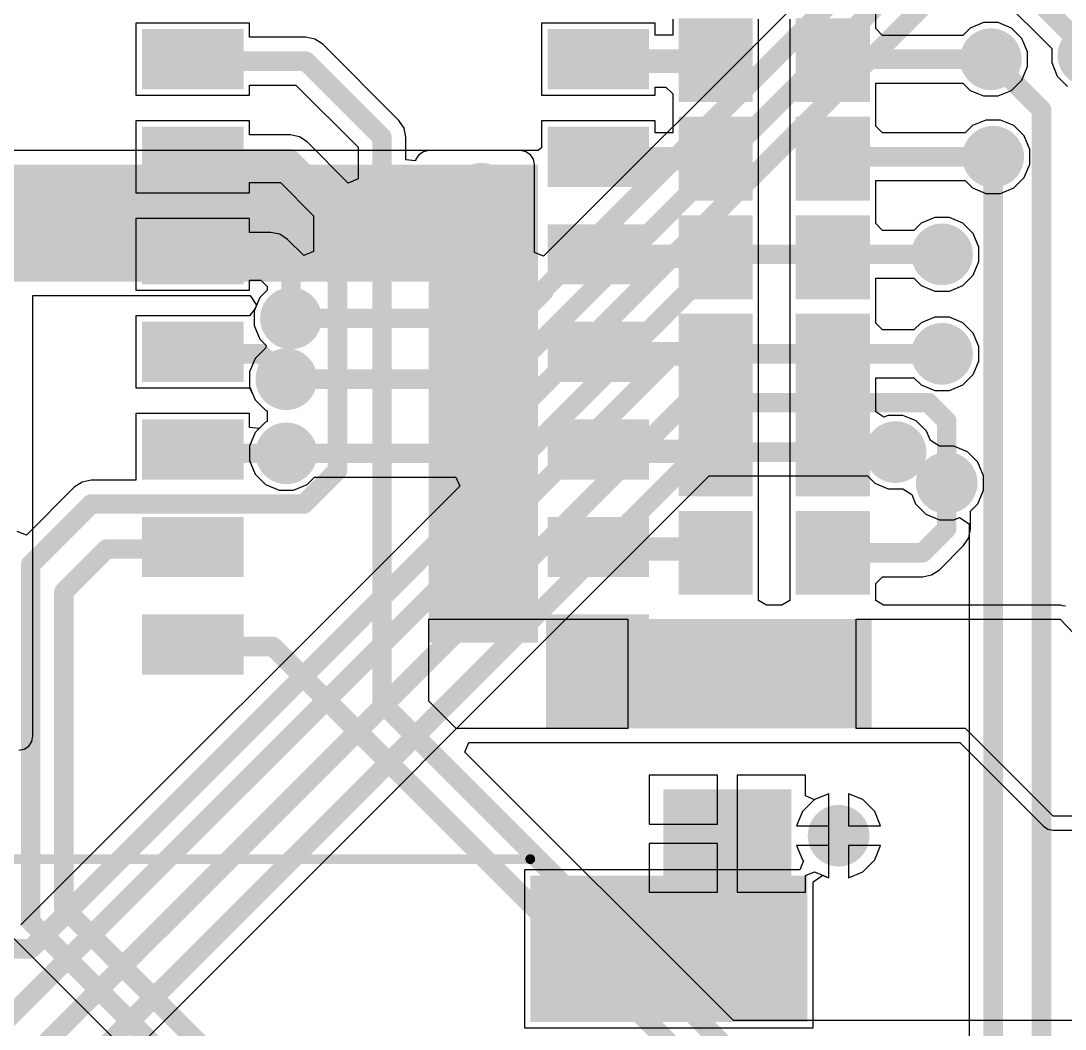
# Model space of a CAD drawing. Header units: millimetres. Extents: x -48 to 200, y -49 to 27.
# Drawn here: x 0.451 to 0.986, y 1.341 to 1.858 of the extents above; entities that cross this region are included whole.
import ezdxf

# ---------------------------------------------------------------- set-up
doc = ezdxf.new("R2010")
doc.units = ezdxf.units.MM
doc.header["$MEASUREMENT"] = 0
for name, color, linetype in [('BottomLayer', 5, 'Continuous'), ('BottomPaste', 16, 'Continuous'), ('BottomSolder', 6, 'Continuous'), ('TopLayer', 1, 'Continuous'), ('TopOverlay', 2, 'Continuous'), ('TopPaste', 8, 'Continuous'), ('TopSolder', 216, 'Continuous'), ('ViaHoleLayer', 16, 'Continuous')]:
    doc.layers.add(name, color=color, linetype=linetype)

# ---------------------------------------------------------------- blocks, each defined once
blk = doc.blocks.new('R___0603_B_8')
at = {"layer": 'BottomLayer'}
for points in [[(-0.045, -0.0175), (-0.045, 0.0175), (-0.015, 0.0175), (-0.015, -0.0175)], [(0.015, -0.0175), (0.015, 0.0175), (0.045, 0.0175), (0.045, -0.0175)]]:
    blk.add_hatch(color=5, dxfattribs=at).paths.add_polyline_path(points)
at = {"layer": 'BottomPaste'}
for points in [[(-0.045, -0.0175), (-0.045, 0.0175), (-0.015, 0.0175), (-0.015, -0.0175)], [(0.015, -0.0175), (0.015, 0.0175), (0.045, 0.0175), (0.045, -0.0175)]]:
    blk.add_hatch(color=16, dxfattribs=at).paths.add_polyline_path(points)
at = {"layer": 'BottomSolder'}
for points in [[(-0.049, -0.0215), (-0.049, 0.0215), (-0.011, 0.0215), (-0.011, -0.0215)], [(0.011, -0.0215), (0.011, 0.0215), (0.049, 0.0215), (0.049, -0.0215)]]:
    blk.add_hatch(color=6, dxfattribs=at).paths.add_polyline_path(points)
blk = doc.blocks.new('R___0603_B_9')
at = {"layer": 'BottomLayer'}
for points in [[(-0.045, -0.0175), (-0.045, 0.0175), (-0.015, 0.0175), (-0.015, -0.0175)], [(0.015, -0.0175), (0.015, 0.0175), (0.045, 0.0175), (0.045, -0.0175)]]:
    blk.add_hatch(color=5, dxfattribs=at).paths.add_polyline_path(points)
at = {"layer": 'BottomPaste'}
for points in [[(-0.045, -0.0175), (-0.045, 0.0175), (-0.015, 0.0175), (-0.015, -0.0175)], [(0.015, -0.0175), (0.015, 0.0175), (0.045, 0.0175), (0.045, -0.0175)]]:
    blk.add_hatch(color=16, dxfattribs=at).paths.add_polyline_path(points)
at = {"layer": 'BottomSolder'}
for points in [[(-0.049, -0.0215), (-0.049, 0.0215), (-0.011, 0.0215), (-0.011, -0.0215)], [(0.011, -0.0215), (0.011, 0.0215), (0.049, 0.0215), (0.049, -0.0215)]]:
    blk.add_hatch(color=6, dxfattribs=at).paths.add_polyline_path(points)
blk = doc.blocks.new('R___0603_B_11')
at = {"layer": 'BottomLayer'}
for points in [[(-0.045, -0.0175), (-0.045, 0.0175), (-0.015, 0.0175), (-0.015, -0.0175)], [(0.015, -0.0175), (0.015, 0.0175), (0.045, 0.0175), (0.045, -0.0175)]]:
    blk.add_hatch(color=5, dxfattribs=at).paths.add_polyline_path(points)
at = {"layer": 'BottomPaste'}
for points in [[(-0.045, -0.0175), (-0.045, 0.0175), (-0.015, 0.0175), (-0.015, -0.0175)], [(0.015, -0.0175), (0.015, 0.0175), (0.045, 0.0175), (0.045, -0.0175)]]:
    blk.add_hatch(color=16, dxfattribs=at).paths.add_polyline_path(points)
at = {"layer": 'BottomSolder'}
for points in [[(-0.049, -0.0215), (-0.049, 0.0215), (-0.011, 0.0215), (-0.011, -0.0215)], [(0.011, -0.0215), (0.011, 0.0215), (0.049, 0.0215), (0.049, -0.0215)]]:
    blk.add_hatch(color=6, dxfattribs=at).paths.add_polyline_path(points)
blk = doc.blocks.new('R___0603_B_12')
at = {"layer": 'BottomLayer'}
for points in [[(-0.045, -0.0175), (-0.045, 0.0175), (-0.015, 0.0175), (-0.015, -0.0175)], [(0.015, -0.0175), (0.015, 0.0175), (0.045, 0.0175), (0.045, -0.0175)]]:
    blk.add_hatch(color=5, dxfattribs=at).paths.add_polyline_path(points)
at = {"layer": 'BottomPaste'}
for points in [[(-0.045, -0.0175), (-0.045, 0.0175), (-0.015, 0.0175), (-0.015, -0.0175)], [(0.015, -0.0175), (0.015, 0.0175), (0.045, 0.0175), (0.045, -0.0175)]]:
    blk.add_hatch(color=16, dxfattribs=at).paths.add_polyline_path(points)
at = {"layer": 'BottomSolder'}
for points in [[(-0.049, -0.0215), (-0.049, 0.0215), (-0.011, 0.0215), (-0.011, -0.0215)], [(0.011, -0.0215), (0.011, 0.0215), (0.049, 0.0215), (0.049, -0.0215)]]:
    blk.add_hatch(color=6, dxfattribs=at).paths.add_polyline_path(points)
blk = doc.blocks.new('R___0603_B_13')
at = {"layer": 'BottomLayer'}
for points in [[(-0.045, -0.0175), (-0.045, 0.0175), (-0.015, 0.0175), (-0.015, -0.0175)], [(0.015, -0.0175), (0.015, 0.0175), (0.045, 0.0175), (0.045, -0.0175)]]:
    blk.add_hatch(color=5, dxfattribs=at).paths.add_polyline_path(points)
at = {"layer": 'BottomPaste'}
for points in [[(-0.045, -0.0175), (-0.045, 0.0175), (-0.015, 0.0175), (-0.015, -0.0175)], [(0.015, -0.0175), (0.015, 0.0175), (0.045, 0.0175), (0.045, -0.0175)]]:
    blk.add_hatch(color=16, dxfattribs=at).paths.add_polyline_path(points)
at = {"layer": 'BottomSolder'}
for points in [[(-0.049, -0.0215), (-0.049, 0.0215), (-0.011, 0.0215), (-0.011, -0.0215)], [(0.011, -0.0215), (0.011, 0.0215), (0.049, 0.0215), (0.049, -0.0215)]]:
    blk.add_hatch(color=6, dxfattribs=at).paths.add_polyline_path(points)
blk = doc.blocks.new('R___0603_B_14')
at = {"layer": 'BottomLayer'}
for points in [[(-0.045, -0.0175), (-0.045, 0.0175), (-0.015, 0.0175), (-0.015, -0.0175)], [(0.015, -0.0175), (0.015, 0.0175), (0.045, 0.0175), (0.045, -0.0175)]]:
    blk.add_hatch(color=5, dxfattribs=at).paths.add_polyline_path(points)
at = {"layer": 'BottomPaste'}
for points in [[(-0.045, -0.0175), (-0.045, 0.0175), (-0.015, 0.0175), (-0.015, -0.0175)], [(0.015, -0.0175), (0.015, 0.0175), (0.045, 0.0175), (0.045, -0.0175)]]:
    blk.add_hatch(color=16, dxfattribs=at).paths.add_polyline_path(points)
at = {"layer": 'BottomSolder'}
for points in [[(-0.049, -0.0215), (-0.049, 0.0215), (-0.011, 0.0215), (-0.011, -0.0215)], [(0.011, -0.0215), (0.011, 0.0215), (0.049, 0.0215), (0.049, -0.0215)]]:
    blk.add_hatch(color=6, dxfattribs=at).paths.add_polyline_path(points)
blk = doc.blocks.new('ACDC56_41SURKWA_F01_20')
at = {"layer": 'TopLayer'}
blk.add_hatch(color=1, dxfattribs=at).paths.add_polyline_path([(-0.30709, -0.48346), (-0.44094, -0.48346), (-0.44094, -0.41654), (-0.30709, -0.41654)])
at = {"layer": 'TopPaste'}
blk.add_hatch(color=8, dxfattribs=at).paths.add_polyline_path([(-0.30709, -0.48346), (-0.44094, -0.48346), (-0.44094, -0.41654), (-0.30709, -0.41654)])
at = {"layer": 'TopSolder'}
blk.add_hatch(color=216, dxfattribs=at).paths.add_polyline_path([(-0.30309, -0.48746), (-0.44494, -0.48746), (-0.44494, -0.41254), (-0.30309, -0.41254)])
at = {"layer": 'TopOverlay', "const_width": 0.005}
blk.add_lwpolyline([(0.301, -0.496), (-0.303, -0.496)], dxfattribs=at)
at = {"layer": 'TopOverlay', "const_width": 0.0025}
blk.add_lwpolyline([(-0.30425, -0.496, 1), (-0.30175, -0.496, 1)], format="xyb", close=True, dxfattribs=at)
blk = doc.blocks.new('16_SOIC__0_154___3_90___W______B_27')
at = {"layer": 'BottomLayer'}
for points in [[(-0.12598, 0.18642), (-0.08189, 0.18642), (-0.08189, 0.16358), (-0.12598, 0.16358)], [(0.08189, 0.18642), (0.12598, 0.18642), (0.12598, 0.16358), (0.08189, 0.16358)], [(0.08189, 0.18642), (0.12598, 0.18642), (0.12598, 0.16358), (0.08189, 0.16358)], [(-0.12598, 0.13642), (-0.08189, 0.13642), (-0.08189, 0.11358), (-0.12598, 0.11358)], [(0.08189, 0.13642), (0.12598, 0.13642), (0.12598, 0.11358), (0.08189, 0.11358)], [(-0.12598, 0.08642), (-0.08189, 0.08642), (-0.08189, 0.06358), (-0.12598, 0.06358)], [(0.08189, 0.08642), (0.12598, 0.08642), (0.12598, 0.06358), (0.08189, 0.06358)], [(-0.12598, 0.03642), (-0.08189, 0.03642), (-0.08189, 0.01358), (-0.12598, 0.01358)], [(0.08189, 0.03642), (0.12598, 0.03642), (0.12598, 0.01358), (0.08189, 0.01358)], [(-0.12598, -0.01358), (-0.08189, -0.01358), (-0.08189, -0.03642), (-0.12598, -0.03642)], [(0.08189, -0.01358), (0.12598, -0.01358), (0.12598, -0.03642), (0.08189, -0.03642)], [(-0.12598, -0.06358), (-0.08189, -0.06358), (-0.08189, -0.08642), (-0.12598, -0.08642)], [(0.08189, -0.06358), (0.12598, -0.06358), (0.12598, -0.08642), (0.08189, -0.08642)], [(-0.12598, -0.11358), (-0.08189, -0.11358), (-0.08189, -0.13642), (-0.12598, -0.13642)], [(0.08189, -0.11358), (0.12598, -0.11358), (0.12598, -0.13642), (0.08189, -0.13642)], [(-0.12598, -0.16358), (-0.08189, -0.16358), (-0.08189, -0.18642), (-0.12598, -0.18642)], [(0.08189, -0.16358), (0.12598, -0.16358), (0.12598, -0.18642), (0.08189, -0.18642)]]:
    blk.add_hatch(color=5, dxfattribs=at).paths.add_polyline_path(points)
at = {"layer": 'BottomPaste'}
for points in [[(-0.12598, 0.18642), (-0.08189, 0.18642), (-0.08189, 0.16358), (-0.12598, 0.16358)], [(0.08189, 0.18642), (0.12598, 0.18642), (0.12598, 0.16358), (0.08189, 0.16358)], [(0.08189, 0.18642), (0.12598, 0.18642), (0.12598, 0.16358), (0.08189, 0.16358)], [(-0.12598, 0.13642), (-0.08189, 0.13642), (-0.08189, 0.11358), (-0.12598, 0.11358)], [(0.08189, 0.13642), (0.12598, 0.13642), (0.12598, 0.11358), (0.08189, 0.11358)], [(-0.12598, 0.08642), (-0.08189, 0.08642), (-0.08189, 0.06358), (-0.12598, 0.06358)], [(0.08189, 0.08642), (0.12598, 0.08642), (0.12598, 0.06358), (0.08189, 0.06358)], [(-0.12598, 0.03642), (-0.08189, 0.03642), (-0.08189, 0.01358), (-0.12598, 0.01358)], [(0.08189, 0.03642), (0.12598, 0.03642), (0.12598, 0.01358), (0.08189, 0.01358)], [(-0.12598, -0.01358), (-0.08189, -0.01358), (-0.08189, -0.03642), (-0.12598, -0.03642)], [(0.08189, -0.01358), (0.12598, -0.01358), (0.12598, -0.03642), (0.08189, -0.03642)], [(-0.12598, -0.06358), (-0.08189, -0.06358), (-0.08189, -0.08642), (-0.12598, -0.08642)], [(0.08189, -0.06358), (0.12598, -0.06358), (0.12598, -0.08642), (0.08189, -0.08642)], [(-0.12598, -0.11358), (-0.08189, -0.11358), (-0.08189, -0.13642), (-0.12598, -0.13642)], [(0.08189, -0.11358), (0.12598, -0.11358), (0.12598, -0.13642), (0.08189, -0.13642)], [(-0.12598, -0.16358), (-0.08189, -0.16358), (-0.08189, -0.18642), (-0.12598, -0.18642)], [(0.08189, -0.16358), (0.12598, -0.16358), (0.12598, -0.18642), (0.08189, -0.18642)]]:
    blk.add_hatch(color=16, dxfattribs=at).paths.add_polyline_path(points)
at = {"layer": 'BottomSolder'}
for points in [[(-0.12998, 0.19042), (-0.07789, 0.19042), (-0.07789, 0.15958), (-0.12998, 0.15958)], [(0.07789, 0.19042), (0.12998, 0.19042), (0.12998, 0.15958), (0.07789, 0.15958)], [(0.07789, 0.19042), (0.12998, 0.19042), (0.12998, 0.15958), (0.07789, 0.15958)], [(-0.12998, 0.14042), (-0.07789, 0.14042), (-0.07789, 0.10958), (-0.12998, 0.10958)], [(0.07789, 0.14042), (0.12998, 0.14042), (0.12998, 0.10958), (0.07789, 0.10958)], [(-0.12998, 0.09042), (-0.07789, 0.09042), (-0.07789, 0.05958), (-0.12998, 0.05958)], [(0.07789, 0.09042), (0.12998, 0.09042), (0.12998, 0.05958), (0.07789, 0.05958)], [(-0.12998, 0.04042), (-0.07789, 0.04042), (-0.07789, 0.00958), (-0.12998, 0.00958)], [(0.07789, 0.04042), (0.12998, 0.04042), (0.12998, 0.00958), (0.07789, 0.00958)], [(-0.12998, -0.00958), (-0.07789, -0.00958), (-0.07789, -0.04042), (-0.12998, -0.04042)], [(0.07789, -0.00958), (0.12998, -0.00958), (0.12998, -0.04042), (0.07789, -0.04042)], [(-0.12998, -0.05958), (-0.07789, -0.05958), (-0.07789, -0.09042), (-0.12998, -0.09042)], [(0.07789, -0.05958), (0.12998, -0.05958), (0.12998, -0.09042), (0.07789, -0.09042)], [(-0.12998, -0.10958), (-0.07789, -0.10958), (-0.07789, -0.14042), (-0.12998, -0.14042)], [(0.07789, -0.10958), (0.12998, -0.10958), (0.12998, -0.14042), (0.07789, -0.14042)], [(-0.12998, -0.15958), (-0.07789, -0.15958), (-0.07789, -0.19042), (-0.12998, -0.19042)], [(0.07789, -0.15958), (0.12998, -0.15958), (0.12998, -0.19042), (0.07789, -0.19042)]]:
    blk.add_hatch(color=6, dxfattribs=at).paths.add_polyline_path(points)
blk = doc.blocks.new('CAP_0805_B_34')
at = {"layer": 'BottomLayer'}
for points in [[(-0.06, 0.03), (-0.02, 0.03), (-0.02, -0.03), (-0.06, -0.03)], [(0.02, 0.03), (0.06, 0.03), (0.06, -0.03), (0.02, -0.03)]]:
    blk.add_hatch(color=5, dxfattribs=at).paths.add_polyline_path(points)
at = {"layer": 'BottomPaste'}
for points in [[(-0.06, 0.03), (-0.02, 0.03), (-0.02, -0.03), (-0.06, -0.03)], [(0.02, 0.03), (0.06, 0.03), (0.06, -0.03), (0.02, -0.03)]]:
    blk.add_hatch(color=16, dxfattribs=at).paths.add_polyline_path(points)
at = {"layer": 'BottomSolder'}
for points in [[(-0.06276, 0.03276), (-0.01724, 0.03276), (-0.01724, -0.03276), (-0.06276, -0.03276)], [(0.01724, 0.03276), (0.06276, 0.03276), (0.06276, -0.03276), (0.01724, -0.03276)]]:
    blk.add_hatch(color=6, dxfattribs=at).paths.add_polyline_path(points)

msp = doc.modelspace()

# ---------------------------------------------------------------- hatches: boundary and pattern name
at = {"layer": 'BottomLayer'}
h = msp.add_hatch(color=5, dxfattribs=at)
edge = h.paths.add_edge_path()
edge.add_arc((0.948, 1.838), 0.01181, 0, 360)
h = msp.add_hatch(color=5, dxfattribs=at)
edge = h.paths.add_edge_path()
edge.add_arc((0.94919, 1.788), 0.01181, 0, 360)
for points in [[(0.66, 1.539), (0.716, 1.539), (0.716, 1.784), (0.66, 1.784)], [(0.72, 1.495), (0.887, 1.495), (0.887, 1.551), (0.72, 1.551)]]:
    msp.add_hatch(color=5, dxfattribs=at).paths.add_polyline_path(points)
h = msp.add_hatch(color=5, dxfattribs=at)
edge = h.paths.add_edge_path()
edge.add_arc((0.687, 1.769), 0.01181, 0, 360)
h = msp.add_hatch(color=5, dxfattribs=at)
edge = h.paths.add_edge_path()
edge.add_arc((0.687, 1.738), 0.01181, 0, 360)
h = msp.add_hatch(color=5, dxfattribs=at)
edge = h.paths.add_edge_path()
edge.add_arc((0.923, 1.738), 0.01181, 0, 360)
h = msp.add_hatch(color=5, dxfattribs=at)
edge = h.paths.add_edge_path()
edge.add_arc((0.58937, 1.70519), 0.01181, 0, 360)
h = msp.add_hatch(color=5, dxfattribs=at)
edge = h.paths.add_edge_path()
edge.add_arc((0.923, 1.687), 0.01181, 0, 360)
h = msp.add_hatch(color=5, dxfattribs=at)
edge = h.paths.add_edge_path()
edge.add_arc((0.587, 1.674), 0.01181, 0, 360)
h = msp.add_hatch(color=5, dxfattribs=at)
edge = h.paths.add_edge_path()
edge.add_arc((0.89916, 1.63662), 0.01181, 0, 360)
h = msp.add_hatch(color=5, dxfattribs=at)
edge = h.paths.add_edge_path()
edge.add_arc((0.587, 1.636), 0.01181, 0, 360)
h = msp.add_hatch(color=5, dxfattribs=at)
edge = h.paths.add_edge_path()
edge.add_arc((0.92538, 1.6208), 0.01181, 0, 360)
h = msp.add_hatch(color=5, dxfattribs=at)
edge = h.paths.add_edge_path()
edge.add_arc((0.87, 1.44), 0.01181, 0, 360)
at = {"layer": 'BottomSolder'}
h = msp.add_hatch(color=6, dxfattribs=at)
edge = h.paths.add_edge_path()
edge.add_arc((0.948, 1.838), 0.01581, 0, 360)
h = msp.add_hatch(color=6, dxfattribs=at)
edge = h.paths.add_edge_path()
edge.add_arc((0.998, 1.84), 0.01581, 0, 360)
h = msp.add_hatch(color=6, dxfattribs=at)
edge = h.paths.add_edge_path()
edge.add_arc((0.94919, 1.788), 0.01581, 0, 360)
h = msp.add_hatch(color=6, dxfattribs=at)
edge = h.paths.add_edge_path()
edge.add_arc((0.687, 1.769), 0.01581, 0, 360)
h = msp.add_hatch(color=6, dxfattribs=at)
edge = h.paths.add_edge_path()
edge.add_arc((0.687, 1.738), 0.01581, 0, 360)
h = msp.add_hatch(color=6, dxfattribs=at)
edge = h.paths.add_edge_path()
edge.add_arc((0.923, 1.738), 0.01581, 0, 360)
h = msp.add_hatch(color=6, dxfattribs=at)
edge = h.paths.add_edge_path()
edge.add_arc((0.58937, 1.70519), 0.01581, 0, 360)
h = msp.add_hatch(color=6, dxfattribs=at)
edge = h.paths.add_edge_path()
edge.add_arc((0.923, 1.687), 0.01581, 0, 360)
h = msp.add_hatch(color=6, dxfattribs=at)
edge = h.paths.add_edge_path()
edge.add_arc((0.587, 1.674), 0.01581, 0, 360)
h = msp.add_hatch(color=6, dxfattribs=at)
edge = h.paths.add_edge_path()
edge.add_arc((0.587, 1.636), 0.01581, 0, 360)
h = msp.add_hatch(color=6, dxfattribs=at)
edge = h.paths.add_edge_path()
edge.add_arc((0.89916, 1.63662), 0.01581, 0, 360)
h = msp.add_hatch(color=6, dxfattribs=at)
edge = h.paths.add_edge_path()
edge.add_arc((0.92538, 1.6208), 0.01581, 0, 360)
h = msp.add_hatch(color=6, dxfattribs=at)
edge = h.paths.add_edge_path()
edge.add_arc((0.87, 1.44), 0.01581, 0, 360)
at = {"layer": 'TopLayer'}
h = msp.add_hatch(color=1, dxfattribs=at)
edge = h.paths.add_edge_path()
edge.add_arc((0.948, 1.838), 0.01181, 0, 360)
h = msp.add_hatch(color=1, dxfattribs=at)
edge = h.paths.add_edge_path()
edge.add_arc((0.94919, 1.788), 0.01181, 0, 360)
msp.add_hatch(color=1, dxfattribs=at).paths.add_polyline_path([(0.339, 1.724), (0.707, 1.724), (0.707, 1.784), (0.339, 1.784)])
h = msp.add_hatch(color=1, dxfattribs=at)
edge = h.paths.add_edge_path()
edge.add_arc((0.687, 1.769), 0.01181, 0, 360)
h = msp.add_hatch(color=1, dxfattribs=at)
edge = h.paths.add_edge_path()
edge.add_arc((0.687, 1.738), 0.01181, 0, 360)
h = msp.add_hatch(color=1, dxfattribs=at)
edge = h.paths.add_edge_path()
edge.add_arc((0.923, 1.738), 0.01181, 0, 360)
h = msp.add_hatch(color=1, dxfattribs=at)
edge = h.paths.add_edge_path()
edge.add_arc((0.58937, 1.70519), 0.01181, 0, 360)
h = msp.add_hatch(color=1, dxfattribs=at)
edge = h.paths.add_edge_path()
edge.add_arc((0.923, 1.687), 0.01181, 0, 360)
h = msp.add_hatch(color=1, dxfattribs=at)
edge = h.paths.add_edge_path()
edge.add_arc((0.587, 1.674), 0.01181, 0, 360)
h = msp.add_hatch(color=1, dxfattribs=at)
edge = h.paths.add_edge_path()
edge.add_arc((0.89916, 1.63662), 0.01181, 0, 360)
h = msp.add_hatch(color=1, dxfattribs=at)
edge = h.paths.add_edge_path()
edge.add_arc((0.587, 1.636), 0.01181, 0, 360)
h = msp.add_hatch(color=1, dxfattribs=at)
edge = h.paths.add_edge_path()
edge.add_arc((0.92538, 1.6208), 0.01181, 0, 360)
h = msp.add_hatch(color=1, dxfattribs=at)
edge = h.paths.add_edge_path()
edge.add_arc((0.87, 1.44), 0.01181, 0, 360)
at = {"layer": 'TopSolder'}
h = msp.add_hatch(color=216, dxfattribs=at)
edge = h.paths.add_edge_path()
edge.add_arc((0.948, 1.838), 0.01581, 0, 360)
h = msp.add_hatch(color=216, dxfattribs=at)
edge = h.paths.add_edge_path()
edge.add_arc((0.998, 1.84), 0.01581, 0, 360)
h = msp.add_hatch(color=216, dxfattribs=at)
edge = h.paths.add_edge_path()
edge.add_arc((0.94919, 1.788), 0.01581, 0, 360)
h = msp.add_hatch(color=216, dxfattribs=at)
edge = h.paths.add_edge_path()
edge.add_arc((0.687, 1.769), 0.01581, 0, 360)
h = msp.add_hatch(color=216, dxfattribs=at)
edge = h.paths.add_edge_path()
edge.add_arc((0.687, 1.738), 0.01581, 0, 360)
h = msp.add_hatch(color=216, dxfattribs=at)
edge = h.paths.add_edge_path()
edge.add_arc((0.923, 1.738), 0.01581, 0, 360)
h = msp.add_hatch(color=216, dxfattribs=at)
edge = h.paths.add_edge_path()
edge.add_arc((0.58937, 1.70519), 0.01581, 0, 360)
h = msp.add_hatch(color=216, dxfattribs=at)
edge = h.paths.add_edge_path()
edge.add_arc((0.923, 1.687), 0.01581, 0, 360)
h = msp.add_hatch(color=216, dxfattribs=at)
edge = h.paths.add_edge_path()
edge.add_arc((0.587, 1.674), 0.01581, 0, 360)
h = msp.add_hatch(color=216, dxfattribs=at)
edge = h.paths.add_edge_path()
edge.add_arc((0.587, 1.636), 0.01581, 0, 360)
h = msp.add_hatch(color=216, dxfattribs=at)
edge = h.paths.add_edge_path()
edge.add_arc((0.89916, 1.63662), 0.01581, 0, 360)
h = msp.add_hatch(color=216, dxfattribs=at)
edge = h.paths.add_edge_path()
edge.add_arc((0.92538, 1.6208), 0.01581, 0, 360)
h = msp.add_hatch(color=216, dxfattribs=at)
edge = h.paths.add_edge_path()
edge.add_arc((0.87, 1.44), 0.01581, 0, 360)
at = {"layer": 'ViaHoleLayer'}
h = msp.add_hatch(color=16, dxfattribs=at)
edge = h.paths.add_edge_path()
edge.add_arc((0.948, 1.838), 0.00591, 0, 360)
h = msp.add_hatch(color=16, dxfattribs=at)
edge = h.paths.add_edge_path()
edge.add_arc((0.94919, 1.788), 0.00591, 0, 360)
h = msp.add_hatch(color=16, dxfattribs=at)
edge = h.paths.add_edge_path()
edge.add_arc((0.687, 1.769), 0.00591, 0, 360)
h = msp.add_hatch(color=16, dxfattribs=at)
edge = h.paths.add_edge_path()
edge.add_arc((0.687, 1.738), 0.00591, 0, 360)
h = msp.add_hatch(color=16, dxfattribs=at)
edge = h.paths.add_edge_path()
edge.add_arc((0.923, 1.738), 0.00591, 0, 360)
h = msp.add_hatch(color=16, dxfattribs=at)
edge = h.paths.add_edge_path()
edge.add_arc((0.58937, 1.70519), 0.00591, 0, 360)
h = msp.add_hatch(color=16, dxfattribs=at)
edge = h.paths.add_edge_path()
edge.add_arc((0.923, 1.687), 0.00591, 0, 360)
h = msp.add_hatch(color=16, dxfattribs=at)
edge = h.paths.add_edge_path()
edge.add_arc((0.587, 1.674), 0.00591, 0, 360)
h = msp.add_hatch(color=16, dxfattribs=at)
edge = h.paths.add_edge_path()
edge.add_arc((0.587, 1.636), 0.00591, 0, 360)
h = msp.add_hatch(color=16, dxfattribs=at)
edge = h.paths.add_edge_path()
edge.add_arc((0.89916, 1.63662), 0.00591, 0, 360)
h = msp.add_hatch(color=16, dxfattribs=at)
edge = h.paths.add_edge_path()
edge.add_arc((0.92538, 1.6208), 0.00591, 0, 360)
h = msp.add_hatch(color=16, dxfattribs=at)
edge = h.paths.add_edge_path()
edge.add_arc((0.87, 1.44), 0.00591, 0, 360)

# ---------------------------------------------------------------- linework, layer by layer
at = {"layer": 'BottomLayer'}
for p, q in [((0.94693, 1.87576), (0.97919, 1.84351)), ((0.785, 1.8585), (0.785, 1.85025)), ((0.829, 1.8165), (0.829, 1.8585)), ((0.845, 1.8585), (0.845, 1.8165)), ((0.889, 1.85377), (0.889, 1.862)), ((0.94426, 1.85681), (0.93734, 1.85395)), ((0.95174, 1.85681), (0.94426, 1.85681)), ((0.95866, 1.85395), (0.95174, 1.85681)), ((0.56805, 1.85642), (0.50995, 1.85642)), ((0.50995, 1.85642), (0.50995, 1.81958)), ((0.56805, 1.84924), (0.56805, 1.85642)), ((0.77592, 1.85642), (0.71783, 1.85642)), ((0.71783, 1.85642), (0.71783, 1.81958)), ((0.77592, 1.85025), (0.77592, 1.85642)), ((0.89254, 1.85024), (0.889, 1.85377)), ((0.93734, 1.85395), (0.93363, 1.85024)), ((0.96395, 1.84866), (0.95866, 1.85395)), ((0.597, 1.84924), (0.56805, 1.84924)), ((0.60168, 1.8483), (0.597, 1.84924)), ((0.60565, 1.84565), (0.60168, 1.8483)), ((0.785, 1.85025), (0.77592, 1.85025)), ((0.93363, 1.85024), (0.89254, 1.85024)), ((0.96681, 1.84174), (0.96395, 1.84866)), ((0.64465, 1.80665), (0.60565, 1.84565)), ((0.96681, 1.83426), (0.96681, 1.84174)), ((0.97919, 1.84351), (0.97919, 1.83626)), ((0.97919, 1.83626), (0.98205, 1.82934)), ((0.96395, 1.82734), (0.96681, 1.83426)), ((0.56805, 1.81958), (0.56805, 1.82476)), ((0.56805, 1.82476), (0.59193, 1.82476)), ((0.59193, 1.82476), (0.62376, 1.79293)), ((0.889, 1.8165), (0.889, 1.82576)), ((0.889, 1.82576), (0.93363, 1.82576)), ((0.93363, 1.82576), (0.93734, 1.82205)), ((0.95866, 1.82205), (0.96395, 1.82734)), ((0.98205, 1.82934), (0.98734, 1.82405)), ((0.50995, 1.81958), (0.56805, 1.81958)), ((0.71783, 1.81958), (0.77592, 1.81958)), ((0.77592, 1.81958), (0.77592, 1.82375)), ((0.77592, 1.82375), (0.78146, 1.82375)), ((0.78146, 1.82375), (0.785, 1.82021)), ((0.785, 1.82021), (0.785, 1.813)), ((0.93734, 1.82205), (0.94426, 1.81919)), ((0.95174, 1.81919), (0.95866, 1.82205)), ((0.829, 1.8115), (0.829, 1.8165)), ((0.845, 1.8165), (0.845, 1.813)), ((0.889, 1.8115), (0.889, 1.8165)), ((0.94426, 1.81919), (0.95174, 1.81919)), ((0.785, 1.813), (0.785, 1.808)), ((0.829, 1.808), (0.829, 1.8115)), ((0.845, 1.813), (0.845, 1.808)), ((0.889, 1.80377), (0.889, 1.8115)), ((0.56805, 1.80642), (0.50995, 1.80642)), ((0.50995, 1.80642), (0.50995, 1.76958)), ((0.56805, 1.79924), (0.56805, 1.80642)), ((0.6473, 1.80268), (0.64465, 1.80665)), ((0.77592, 1.80642), (0.71783, 1.80642)), ((0.71783, 1.80642), (0.71783, 1.79264)), ((0.77592, 1.80025), (0.77592, 1.80642)), ((0.785, 1.808), (0.785, 1.80025)), ((0.829, 1.7625), (0.829, 1.808)), ((0.845, 1.808), (0.845, 1.766)), ((0.89254, 1.80024), (0.889, 1.80377)), ((0.93853, 1.80395), (0.93482, 1.80024)), ((0.94545, 1.80681), (0.93853, 1.80395)), ((0.95293, 1.80681), (0.94545, 1.80681)), ((0.95984, 1.80395), (0.95293, 1.80681)), ((0.96514, 1.79866), (0.95984, 1.80395)), ((0.589, 1.79924), (0.56805, 1.79924)), ((0.59368, 1.7983), (0.589, 1.79924)), ((0.59765, 1.79565), (0.59368, 1.7983)), ((0.64824, 1.798), (0.6473, 1.80268)), ((0.64824, 1.78636), (0.64824, 1.798)), ((0.785, 1.80025), (0.77592, 1.80025)), ((0.93482, 1.80024), (0.89254, 1.80024)), ((0.968, 1.79174), (0.96514, 1.79866)), ((0.61876, 1.77454), (0.59765, 1.79565)), ((0.62376, 1.79293), (0.62376, 1.77661)), ((0.71783, 1.79264), (0.716, 1.79114)), ((0.65495, 1.78905), (0.65341, 1.78673)), ((0.65727, 1.79059), (0.65495, 1.78905)), ((0.66, 1.79114), (0.65727, 1.79059)), ((0.716, 1.79114), (0.66, 1.79114)), ((0.968, 1.78426), (0.968, 1.79174)), ((0.65324, 1.78587), (0.64824, 1.78636)), ((0.65341, 1.78673), (0.65324, 1.78587)), ((0.96514, 1.77734), (0.968, 1.78426)), ((0.62376, 1.77661), (0.61876, 1.77454)), ((0.95984, 1.77205), (0.96514, 1.77734)), ((0.56805, 1.76958), (0.56805, 1.77476)), ((0.56805, 1.77476), (0.58393, 1.77476)), ((0.58393, 1.77476), (0.60094, 1.75775)), ((0.889, 1.766), (0.889, 1.77576)), ((0.889, 1.77576), (0.93482, 1.77576)), ((0.93482, 1.77576), (0.93853, 1.77205)), ((0.93853, 1.77205), (0.94545, 1.76919)), ((0.95293, 1.76919), (0.95984, 1.77205)), ((0.50995, 1.76958), (0.56805, 1.76958)), ((0.845, 1.766), (0.845, 1.7625)), ((0.889, 1.761), (0.889, 1.766)), ((0.94545, 1.76919), (0.95293, 1.76919)), ((0.829, 1.761), (0.829, 1.7625)), ((0.829, 1.7625), (0.829, 1.7625)), ((0.829, 1.712), (0.829, 1.761)), ((0.829, 1.761), (0.829, 1.761)), ((0.845, 1.7625), (0.845, 1.7575)), ((0.889, 1.75377), (0.889, 1.761)), ((0.56805, 1.75642), (0.50995, 1.75642)), ((0.50995, 1.75642), (0.50995, 1.71958)), ((0.56805, 1.74924), (0.56805, 1.75642)), ((0.60094, 1.75775), (0.60094, 1.73943)), ((0.845, 1.7575), (0.845, 1.7155)), ((0.91926, 1.75681), (0.91234, 1.75395)), ((0.92674, 1.75681), (0.91926, 1.75681)), ((0.93366, 1.75395), (0.92674, 1.75681)), ((0.89254, 1.75024), (0.889, 1.75377)), ((0.90863, 1.75024), (0.89254, 1.75024)), ((0.91234, 1.75395), (0.90863, 1.75024)), ((0.93895, 1.74866), (0.93366, 1.75395)), ((0.579, 1.74924), (0.56805, 1.74924)), ((0.58368, 1.7483), (0.579, 1.74924)), ((0.58765, 1.74565), (0.58368, 1.7483)), ((0.59594, 1.73736), (0.58765, 1.74565)), ((0.94181, 1.74174), (0.93895, 1.74866)), ((0.60094, 1.73943), (0.59594, 1.73736)), ((0.94181, 1.73426), (0.94181, 1.74174)), ((0.93895, 1.72734), (0.94181, 1.73426)), ((0.56805, 1.71958), (0.56805, 1.72476)), ((0.56805, 1.72476), (0.57393, 1.72476)), ((0.57393, 1.72476), (0.57713, 1.72157)), ((0.889, 1.7155), (0.889, 1.72576)), ((0.889, 1.72576), (0.90863, 1.72576)), ((0.90863, 1.72576), (0.91234, 1.72205)), ((0.93366, 1.72205), (0.93895, 1.72734)), ((0.50995, 1.71958), (0.56805, 1.71958)), ((0.57713, 1.71956), (0.57342, 1.71584)), ((0.57713, 1.72157), (0.57713, 1.71956)), ((0.91234, 1.72205), (0.91926, 1.71919)), ((0.91926, 1.71919), (0.92674, 1.71919)), ((0.92674, 1.71919), (0.93366, 1.72205)), ((0.57342, 1.71584), (0.57107, 1.71017)), ((0.845, 1.7155), (0.845, 1.712)), ((0.889, 1.7105), (0.889, 1.7155)), ((0.57107, 1.71017), (0.56805, 1.70642)), ((0.829, 1.7105), (0.829, 1.712)), ((0.829, 1.712), (0.829, 1.712)), ((0.829, 1.6615), (0.829, 1.7105)), ((0.829, 1.7105), (0.829, 1.7105)), ((0.845, 1.712), (0.845, 1.707)), ((0.845, 1.707), (0.845, 1.665)), ((0.889, 1.70277), (0.889, 1.7105)), ((0.56805, 1.70642), (0.50995, 1.70642)), ((0.50995, 1.70642), (0.50995, 1.66958)), ((0.89254, 1.69924), (0.889, 1.70277)), ((0.91234, 1.70295), (0.90863, 1.69924)), ((0.91926, 1.70581), (0.91234, 1.70295)), ((0.92674, 1.70581), (0.91926, 1.70581)), ((0.93366, 1.70295), (0.92674, 1.70581)), ((0.93895, 1.69766), (0.93366, 1.70295)), ((0.90863, 1.69924), (0.89254, 1.69924)), ((0.94181, 1.69074), (0.93895, 1.69766)), ((0.94181, 1.68326), (0.94181, 1.69074)), ((0.93895, 1.67634), (0.94181, 1.68326)), ((0.93366, 1.67105), (0.93895, 1.67634)), ((0.50995, 1.66958), (0.56805, 1.66958)), ((0.56805, 1.66958), (0.57017, 1.66546)), ((0.889, 1.665), (0.889, 1.67476)), ((0.889, 1.67476), (0.90863, 1.67476)), ((0.90863, 1.67476), (0.91234, 1.67105)), ((0.91234, 1.67105), (0.91926, 1.66819)), ((0.92674, 1.66819), (0.93366, 1.67105)), ((0.57017, 1.66546), (0.57105, 1.66334)), ((0.845, 1.665), (0.845, 1.6615)), ((0.889, 1.66), (0.889, 1.665)), ((0.91926, 1.66819), (0.92674, 1.66819)), ((0.57105, 1.66334), (0.57634, 1.65805)), ((0.829, 1.66), (0.829, 1.6615)), ((0.829, 1.6615), (0.829, 1.6615)), ((0.829, 1.611), (0.829, 1.66)), ((0.829, 1.66), (0.829, 1.66)), ((0.845, 1.6615), (0.845, 1.6565)), ((0.889, 1.65727), (0.889, 1.66)), ((0.56805, 1.65642), (0.50995, 1.65642)), ((0.50995, 1.65642), (0.50995, 1.62224)), ((0.56805, 1.64924), (0.56805, 1.65642)), ((0.57634, 1.65805), (0.57718, 1.65771)), ((0.57718, 1.65771), (0.57718, 1.65229)), ((0.845, 1.6565), (0.845, 1.611)), ((0.89316, 1.6545), (0.889, 1.65727)), ((0.89542, 1.65543), (0.89316, 1.6545)), ((0.9029, 1.65543), (0.89542, 1.65543)), ((0.90982, 1.65257), (0.9029, 1.65543)), ((0.57305, 1.64865), (0.56805, 1.64924)), ((0.57634, 1.65195), (0.57305, 1.64865)), ((0.57718, 1.65229), (0.57634, 1.65195)), ((0.91511, 1.64728), (0.90982, 1.65257)), ((0.91708, 1.64251), (0.91511, 1.64728)), ((0.92164, 1.63961), (0.91708, 1.64251)), ((0.92912, 1.63961), (0.92164, 1.63961)), ((0.93603, 1.63675), (0.92912, 1.63961)), ((0.94133, 1.63145), (0.93603, 1.63675)), ((0.94419, 1.62454), (0.94133, 1.63145)), ((0.487, 1.62224), (0.48232, 1.6213)), ((0.50995, 1.62224), (0.487, 1.62224)), ((0.94419, 1.61706), (0.94419, 1.62454)), ((0.47835, 1.61865), (0.45376, 1.59406)), ((0.48232, 1.6213), (0.47835, 1.61865)), ((0.94133, 1.61014), (0.94419, 1.61706)), ((0.829, 1.6095), (0.829, 1.611)), ((0.829, 1.611), (0.829, 1.611)), ((0.845, 1.611), (0.845, 1.611)), ((0.845, 1.611), (0.845, 1.6095)), ((0.829, 1.5605), (0.829, 1.6095)), ((0.829, 1.6095), (0.829, 1.6095)), ((0.845, 1.6095), (0.845, 1.6095)), ((0.845, 1.6095), (0.845, 1.56314)), ((0.93761, 1.60643), (0.94133, 1.61014)), ((0.93761, 1.59738), (0.93761, 1.60643)), ((0.45376, 1.59406), (0.44914, 1.59597)), ((0.93668, 1.5927), (0.93761, 1.59738)), ((0.93403, 1.58873), (0.93668, 1.5927)), ((0.92165, 1.57635), (0.93403, 1.58873)), ((0.913, 1.57276), (0.91768, 1.5737)), ((0.91768, 1.5737), (0.92165, 1.57635)), ((0.889, 1.56923), (0.89254, 1.57276)), ((0.889, 1.5605), (0.889, 1.56923)), ((0.89254, 1.57276), (0.913, 1.57276)), ((0.845, 1.56314), (0.845, 1.5605)), ((0.83302, 1.55814), (0.829, 1.5605)), ((0.84098, 1.55814), (0.83302, 1.55814)), ((0.845, 1.5605), (0.84098, 1.55814)), ((0.89302, 1.55814), (0.889, 1.5605)), ((0.98349, 1.55814), (0.89302, 1.55814)), ((0.98358, 1.55812), (0.98349, 1.55814)), ((0.98367, 1.55813), (0.98358, 1.55812)), ((0.98494, 1.55785), (0.98367, 1.55813)), ((0.98622, 1.55759), (0.98494, 1.55785)), ((0.66, 1.509), (0.66, 1.551)), ((0.66, 1.551), (0.762, 1.551)), ((0.762, 1.551), (0.762, 1.495)), ((0.879, 1.551), (0.98349, 1.551)), ((0.879, 1.495), (0.879, 1.551)), ((0.98349, 1.551), (1.04531, 1.486)), ((0.674, 1.495), (0.66, 1.509)), ((0.762, 1.495), (0.674, 1.495)), ((0.935, 1.495), (0.879, 1.495)), ((0.98, 1.45), (0.935, 1.495)), ((0.67844, 1.48286), (0.68051, 1.48786)), ((0.68051, 1.48786), (0.879, 1.48786)), ((0.879, 1.48786), (0.93204, 1.48786)), ((0.93204, 1.48786), (0.97495, 1.44495)), ((0.81607, 1.34524), (0.67844, 1.48286)), ((0.808, 1.471), (0.773, 1.471)), ((0.773, 1.471), (0.773, 1.446)), ((0.808, 1.446), (0.808, 1.471)), ((0.853, 1.471), (0.818, 1.471)), ((0.818, 1.471), (0.818, 1.441)), ((0.853, 1.46038), (0.853, 1.471)), ((0.865, 1.46154), (0.85765, 1.45849)), ((0.865, 1.44), (0.865, 1.46154)), ((0.88235, 1.45849), (0.875, 1.46154)), ((0.875, 1.46154), (0.875, 1.445)), ((0.85762, 1.45846), (0.853, 1.46038)), ((0.85765, 1.45849), (0.85762, 1.45846)), ((0.88849, 1.45235), (0.88235, 1.45849)), ((0.89154, 1.445), (0.88849, 1.45235)), ((0.773, 1.446), (0.808, 1.446)), ((0.875, 1.445), (0.89154, 1.445)), ((0.97495, 1.44495), (0.97727, 1.44341)), ((1.04531, 1.45), (0.98, 1.45)), ((0.818, 1.441), (0.818, 1.411)), ((0.865, 1.41846), (0.865, 1.44)), ((0.97727, 1.44341), (0.98, 1.44286)), ((0.98, 1.44286), (1.04531, 1.44286)), ((0.808, 1.436), (0.773, 1.436)), ((0.773, 1.436), (0.773, 1.411)), ((0.808, 1.411), (0.808, 1.436)), ((0.89154, 1.435), (0.875, 1.435)), ((0.875, 1.435), (0.875, 1.41846)), ((0.88849, 1.42765), (0.89154, 1.435)), ((0.88235, 1.42151), (0.88849, 1.42765)), ((0.853, 1.41962), (0.85762, 1.42154)), ((0.853, 1.411), (0.853, 1.41962)), ((0.85762, 1.42154), (0.85765, 1.42151)), ((0.85765, 1.42151), (0.865, 1.41846)), ((0.875, 1.41846), (0.88235, 1.42151)), ((0.773, 1.411), (0.808, 1.411)), ((0.818, 1.411), (0.853, 1.411)), ((0.44735, 1.38731), (0.56331, 1.27135)), ((1.18993, 1.34524), (0.81607, 1.34524))]:
    msp.add_line(p, q, dxfattribs=at)
for points, const_width in [([(0.952, 1.888), (1, 1.84)], 0.01), ([(0.52635, 1.837), (0.597, 1.837)], 0.01), ([(0.597, 1.837), (0.636, 1.798)], 0.01), ([(0.74565, 1.837), (0.80568, 1.837)], 0.012), ([(0.8675, 1.838), (0.948, 1.838)], 0.01), ([(0.636, 1.508), (0.636, 1.798)], 0.01), ([(0.74565, 1.787), (0.80568, 1.787)], 0.012), ([(0.867, 1.787), (0.868, 1.788)], 0.01), ([(0.868, 1.788), (0.94919, 1.788)], 0.01), ([(0.52635, 1.787), (0.589, 1.787)], 0.01), ([(0.589, 1.787), (0.61318, 1.76282)], 0.01), ([(0.61318, 1.62718), (0.61318, 1.76282)], 0.01), ([(0.52635, 1.737), (0.579, 1.737)], 0.01), ([(0.579, 1.737), (0.58937, 1.72663)], 0.01), ([(0.74565, 1.737), (0.80568, 1.737)], 0.012), ([(0.867, 1.7365), (0.8685, 1.738)], 0.01), ([(0.8685, 1.738), (0.923, 1.738)], 0.01), ([(0.58937, 1.70519), (0.58937, 1.72663)], 0.01), ([(0.52635, 1.687), (0.574, 1.687)], 0.01), ([(0.574, 1.687), (0.587, 1.674)], 0.01), ([(0.74565, 1.687), (0.80568, 1.687)], 0.012), ([(0.867, 1.686), (0.868, 1.687)], 0.01), ([(0.868, 1.687), (0.923, 1.687)], 0.01), ([(0.74565, 1.637), (0.80568, 1.637)], 0.012), ([(0.52635, 1.637), (0.52735, 1.636)], 0.01), ([(0.52735, 1.636), (0.587, 1.636)], 0.01), ([(0.867, 1.6355), (0.86812, 1.63662)], 0.01), ([(0.86812, 1.63662), (0.89916, 1.63662)], 0.01), ([(0.596, 1.61), (0.61318, 1.62718)], 0.01), ([(0.92538, 1.59738), (0.92538, 1.6208)], 0.01), ([(0.456, 1.579), (0.487, 1.61)], 0.01), ([(0.487, 1.61), (0.596, 1.61)], 0.01), ([(0.913, 1.585), (0.92538, 1.59738)], 0.01), ([(0.473, 1.565), (0.495, 1.587)], 0.01), ([(0.495, 1.587), (0.52635, 1.587)], 0.01), ([(0.74565, 1.587), (0.80568, 1.587)], 0.012), ([(0.867, 1.585), (0.913, 1.585)], 0.01), ([(0.456, 1.39596), (0.456, 1.579)], 0.01), ([(0.473, 1.403), (0.473, 1.565)], 0.01), ([(0.52635, 1.537), (0.58, 1.537)], 0.01), ([(0.58, 1.537), (0.801, 1.316)], 0.01), ([(0.636, 1.508), (0.811, 1.333)], 0.01), ([(0.473, 1.403), (0.577, 1.299)], 0.01), ([(0.456, 1.39596), (0.57196, 1.28)], 0.01)]:
    msp.add_lwpolyline(points, dxfattribs=dict(at, const_width=const_width))
for points, const_width in [([(0.52385, 1.837, 1), (0.52885, 1.837, 1)], 0.005), ([(0.5945, 1.837, 1), (0.5995, 1.837, 1)], 0.005), ([(0.5945, 1.837, 1), (0.5995, 1.837, 1)], 0.005), ([(0.74265, 1.837, 1), (0.74865, 1.837, 1)], 0.006), ([(0.80268, 1.837, 1), (0.80868, 1.837, 1)], 0.006), ([(0.865, 1.838, 1), (0.87, 1.838, 1)], 0.005), ([(0.9455, 1.838, 1), (0.9505, 1.838, 1)], 0.005), ([(0.6335, 1.798, 1), (0.6385, 1.798, 1)], 0.005), ([(0.6335, 1.798, 1), (0.6385, 1.798, 1)], 0.005), ([(0.74265, 1.787, 1), (0.74865, 1.787, 1)], 0.006), ([(0.80268, 1.787, 1), (0.80868, 1.787, 1)], 0.006), ([(0.8655, 1.788, 1), (0.8705, 1.788, 1)], 0.005), ([(0.8655, 1.788, 1), (0.8705, 1.788, 1)], 0.005), ([(0.94669, 1.788, 1), (0.95169, 1.788, 1)], 0.005), ([(0.52385, 1.787, 1), (0.52885, 1.787, 1)], 0.005), ([(0.5865, 1.787, 1), (0.5915, 1.787, 1)], 0.005), ([(0.5865, 1.787, 1), (0.5915, 1.787, 1)], 0.005), ([(0.8645, 1.787, 1), (0.8695, 1.787, 1)], 0.005), ([(0.61068, 1.76282, 1), (0.61568, 1.76282, 1)], 0.005), ([(0.61068, 1.76282, 1), (0.61568, 1.76282, 1)], 0.005), ([(0.52385, 1.737, 1), (0.52885, 1.737, 1)], 0.005), ([(0.5765, 1.737, 1), (0.5815, 1.737, 1)], 0.005), ([(0.5765, 1.737, 1), (0.5815, 1.737, 1)], 0.005), ([(0.74265, 1.737, 1), (0.74865, 1.737, 1)], 0.006), ([(0.80268, 1.737, 1), (0.80868, 1.737, 1)], 0.006), ([(0.8645, 1.7365, 1), (0.8695, 1.7365, 1)], 0.005), ([(0.866, 1.738, 1), (0.871, 1.738, 1)], 0.005), ([(0.866, 1.738, 1), (0.871, 1.738, 1)], 0.005), ([(0.9205, 1.738, 1), (0.9255, 1.738, 1)], 0.005), ([(0.58687, 1.72663, 1), (0.59187, 1.72663, 1)], 0.005), ([(0.58687, 1.72663, 1), (0.59187, 1.72663, 1)], 0.005), ([(0.58687, 1.70519, 1), (0.59187, 1.70519, 1)], 0.005), ([(0.52385, 1.687, 1), (0.52885, 1.687, 1)], 0.005), ([(0.5715, 1.687, 1), (0.5765, 1.687, 1)], 0.005), ([(0.5715, 1.687, 1), (0.5765, 1.687, 1)], 0.005), ([(0.74265, 1.687, 1), (0.74865, 1.687, 1)], 0.006), ([(0.80268, 1.687, 1), (0.80868, 1.687, 1)], 0.006), ([(0.8645, 1.686, 1), (0.8695, 1.686, 1)], 0.005), ([(0.8655, 1.687, 1), (0.8705, 1.687, 1)], 0.005), ([(0.8655, 1.687, 1), (0.8705, 1.687, 1)], 0.005), ([(0.9205, 1.687, 1), (0.9255, 1.687, 1)], 0.005), ([(0.5845, 1.674, 1), (0.5895, 1.674, 1)], 0.005), ([(0.74265, 1.637, 1), (0.74865, 1.637, 1)], 0.006), ([(0.80268, 1.637, 1), (0.80868, 1.637, 1)], 0.006), ([(0.52385, 1.637, 1), (0.52885, 1.637, 1)], 0.005), ([(0.52485, 1.636, 1), (0.52985, 1.636, 1)], 0.005), ([(0.52485, 1.636, 1), (0.52985, 1.636, 1)], 0.005), ([(0.5845, 1.636, 1), (0.5895, 1.636, 1)], 0.005), ([(0.8645, 1.6355, 1), (0.8695, 1.6355, 1)], 0.005), ([(0.86562, 1.63662, 1), (0.87062, 1.63662, 1)], 0.005), ([(0.86562, 1.63662, 1), (0.87062, 1.63662, 1)], 0.005), ([(0.89666, 1.63662, 1), (0.90166, 1.63662, 1)], 0.005), ([(0.61068, 1.62718, 1), (0.61568, 1.62718, 1)], 0.005), ([(0.61068, 1.62718, 1), (0.61568, 1.62718, 1)], 0.005), ([(0.92288, 1.6208, 1), (0.92788, 1.6208, 1)], 0.005), ([(0.4845, 1.61, 1), (0.4895, 1.61, 1)], 0.005), ([(0.4845, 1.61, 1), (0.4895, 1.61, 1)], 0.005), ([(0.5935, 1.61, 1), (0.5985, 1.61, 1)], 0.005), ([(0.5935, 1.61, 1), (0.5985, 1.61, 1)], 0.005), ([(0.92288, 1.59738, 1), (0.92788, 1.59738, 1)], 0.005), ([(0.92288, 1.59738, 1), (0.92788, 1.59738, 1)], 0.005), ([(0.4925, 1.587, 1), (0.4975, 1.587, 1)], 0.005), ([(0.4925, 1.587, 1), (0.4975, 1.587, 1)], 0.005), ([(0.52385, 1.587, 1), (0.52885, 1.587, 1)], 0.005), ([(0.74265, 1.587, 1), (0.74865, 1.587, 1)], 0.006), ([(0.80268, 1.587, 1), (0.80868, 1.587, 1)], 0.006), ([(0.8645, 1.585, 1), (0.8695, 1.585, 1)], 0.005), ([(0.9105, 1.585, 1), (0.9155, 1.585, 1)], 0.005), ([(0.9105, 1.585, 1), (0.9155, 1.585, 1)], 0.005), ([(0.4535, 1.579, 1), (0.4585, 1.579, 1)], 0.005), ([(0.4535, 1.579, 1), (0.4585, 1.579, 1)], 0.005), ([(0.4705, 1.565, 1), (0.4755, 1.565, 1)], 0.005), ([(0.4705, 1.565, 1), (0.4755, 1.565, 1)], 0.005), ([(0.52385, 1.537, 1), (0.52885, 1.537, 1)], 0.005), ([(0.5775, 1.537, 1), (0.5825, 1.537, 1)], 0.005), ([(0.5775, 1.537, 1), (0.5825, 1.537, 1)], 0.005), ([(0.6335, 1.508, 1), (0.6385, 1.508, 1)], 0.005), ([(0.6335, 1.508, 1), (0.6385, 1.508, 1)], 0.005), ([(0.4705, 1.403, 1), (0.4755, 1.403, 1)], 0.005), ([(0.4705, 1.403, 1), (0.4755, 1.403, 1)], 0.005), ([(0.4535, 1.39596, 1), (0.4585, 1.39596, 1)], 0.005), ([(0.4535, 1.39596, 1), (0.4585, 1.39596, 1)], 0.005)]:
    msp.add_lwpolyline(points, format="xyb", close=True, dxfattribs=dict(at, const_width=const_width))
at = {"layer": 'TopLayer'}
for p, q in [((0.89788, 1.91619), (0.71876, 1.73706)), ((0.707, 1.79114), (0.41014, 1.79114)), ((0.70973, 1.79059), (0.707, 1.79114)), ((0.71205, 1.78905), (0.70973, 1.79059)), ((0.71359, 1.78673), (0.71205, 1.78905)), ((0.71414, 1.784), (0.71359, 1.78673)), ((0.71414, 1.73897), (0.71414, 1.784)), ((0.71876, 1.73706), (0.71414, 1.73897)), ((0.45714, 1.491), (0.45714, 1.71686)), ((0.45714, 1.71686), (0.56843, 1.71686)), ((0.56843, 1.71686), (0.57177, 1.71186)), ((0.57177, 1.71186), (0.57056, 1.70893)), ((0.57056, 1.70893), (0.57056, 1.70145)), ((0.57056, 1.70145), (0.57342, 1.69453)), ((0.57342, 1.69453), (0.57662, 1.69133)), ((0.57662, 1.69133), (0.57634, 1.68995)), ((0.57634, 1.68995), (0.57105, 1.68466)), ((0.57105, 1.68466), (0.56819, 1.67774)), ((0.56819, 1.67774), (0.56819, 1.67026)), ((0.56819, 1.67026), (0.57105, 1.66334)), ((0.57105, 1.66334), (0.57634, 1.65805)), ((0.57634, 1.65805), (0.57718, 1.65771)), ((0.57718, 1.65771), (0.57718, 1.65229)), ((0.57634, 1.65195), (0.57105, 1.64666)), ((0.57718, 1.65229), (0.57634, 1.65195)), ((0.57105, 1.64666), (0.56819, 1.63974)), ((0.56819, 1.63974), (0.56819, 1.63226)), ((0.56819, 1.63226), (0.57105, 1.62534)), ((0.15265, 0.97335), (0.80369, 1.62439)), ((0.57105, 1.62534), (0.57634, 1.62005)), ((0.59766, 1.62005), (0.60137, 1.62376)), ((0.60137, 1.62376), (0.67393, 1.62376)), ((0.67393, 1.62376), (0.67584, 1.61915)), ((0.80369, 1.62439), (0.88479, 1.62439)), ((0.88479, 1.62439), (0.88851, 1.62067)), ((0.67584, 1.61915), (0.45093, 1.39424)), ((0.57634, 1.62005), (0.58326, 1.61719)), ((0.58326, 1.61719), (0.59074, 1.61719)), ((0.59074, 1.61719), (0.59766, 1.62005)), ((0.88851, 1.62067), (0.89542, 1.61781)), ((0.89542, 1.61781), (0.9029, 1.61781)), ((0.9029, 1.61781), (0.90746, 1.61491)), ((0.90746, 1.61491), (0.90943, 1.61014)), ((0.90943, 1.61014), (0.91472, 1.60485)), ((0.91472, 1.60485), (0.92164, 1.60199)), ((0.92164, 1.60199), (0.92912, 1.60199)), ((0.92912, 1.60199), (0.93195, 1.60316)), ((0.93195, 1.60316), (0.93695, 1.59982)), ((0.93695, 1.59982), (0.93695, 1.30626)), ((0.45505, 1.48595), (0.45659, 1.48827)), ((0.45659, 1.48827), (0.45714, 1.491)), ((0.45, 1.48386), (0.45273, 1.48441)), ((0.45273, 1.48441), (0.45505, 1.48595)), ((0.865, 1.46154), (0.85765, 1.45849)), ((0.865, 1.445), (0.865, 1.46154)), ((0.88235, 1.45849), (0.875, 1.46154)), ((0.875, 1.46154), (0.875, 1.445)), ((0.85765, 1.45849), (0.85151, 1.45235)), ((0.88849, 1.45235), (0.88235, 1.45849)), ((0.85151, 1.45235), (0.84846, 1.445)), ((0.89154, 1.445), (0.88849, 1.45235)), ((0.84846, 1.445), (0.865, 1.445)), ((0.875, 1.445), (0.89154, 1.445)), ((0.865, 1.435), (0.84846, 1.435)), ((0.84846, 1.435), (0.85151, 1.42765)), ((0.865, 1.41846), (0.865, 1.435)), ((0.89154, 1.435), (0.875, 1.435)), ((0.875, 1.435), (0.875, 1.41846)), ((0.88849, 1.42765), (0.89154, 1.435)), ((0.85207, 1.42708), (0.85016, 1.42246)), ((0.85151, 1.42765), (0.85207, 1.42708)), ((0.88235, 1.42151), (0.88849, 1.42765)), ((0.85016, 1.42246), (0.70909, 1.42246)), ((0.70909, 1.42246), (0.70909, 1.34154)), ((0.85694, 1.41639), (0.86194, 1.41973)), ((0.86194, 1.41973), (0.865, 1.41846)), ((0.875, 1.41846), (0.88235, 1.42151)), ((0.85694, 1.34154), (0.85694, 1.41639)), ((0.70909, 1.34154), (0.85694, 1.34154))]:
    msp.add_line(p, q, dxfattribs=at)
at = {"layer": 'TopLayer', "const_width": 0.01}
for points in [[(0.719, 1.72), (0.912, 1.913)], [(0.69801, 1.674), (0.91001, 1.886)], [(0.68405, 1.636), (0.91705, 1.869)], [(0.948, 1.838), (0.974, 1.812)], [(0.974, 1.099), (0.974, 1.812)], [(0.94919, 1.30119), (0.94919, 1.788)], [(0.456, 1.382), (0.812, 1.738)], [(0.812, 1.738), (0.923, 1.738)], [(0.71197, 1.712), (0.719, 1.71903)], [(0.719, 1.71903), (0.719, 1.72)], [(0.70419, 1.70519), (0.711, 1.712)], [(0.711, 1.712), (0.71197, 1.712)], [(0.58937, 1.70519), (0.70419, 1.70519)], [(0.38004, 1.282), (0.78504, 1.687)], [(0.78504, 1.687), (0.923, 1.687)], [(0.587, 1.674), (0.69801, 1.674)], [(0.212, 1.082), (0.792, 1.662)], [(0.792, 1.662), (0.916, 1.662)], [(0.916, 1.662), (0.92538, 1.65262)], [(0.92538, 1.6208), (0.92538, 1.65262)], [(0.144, 0.982), (0.79862, 1.63662)], [(0.587, 1.636), (0.68405, 1.636)], [(0.79862, 1.63662), (0.89916, 1.63662)], [(0.03498, 1.382), (0.456, 1.382)]]:
    msp.add_lwpolyline(points, dxfattribs=at)
at = {"layer": 'TopLayer', "const_width": 0.005}
for points in [[(0.9455, 1.838, 1), (0.9505, 1.838, 1)], [(0.9715, 1.812, 1), (0.9765, 1.812, 1)], [(0.9715, 1.812, 1), (0.9765, 1.812, 1)], [(0.94669, 1.788, 1), (0.95169, 1.788, 1)], [(0.8095, 1.738, 1), (0.8145, 1.738, 1)], [(0.8095, 1.738, 1), (0.8145, 1.738, 1)], [(0.9205, 1.738, 1), (0.9255, 1.738, 1)], [(0.7165, 1.72, 1), (0.7215, 1.72, 1)], [(0.7165, 1.72, 1), (0.7215, 1.72, 1)], [(0.7165, 1.71903, 1), (0.7215, 1.71903, 1)], [(0.7165, 1.71903, 1), (0.7215, 1.71903, 1)], [(0.7085, 1.712, 1), (0.7135, 1.712, 1)], [(0.7085, 1.712, 1), (0.7135, 1.712, 1)], [(0.70947, 1.712, 1), (0.71447, 1.712, 1)], [(0.70947, 1.712, 1), (0.71447, 1.712, 1)], [(0.58687, 1.70519, 1), (0.59187, 1.70519, 1)], [(0.70169, 1.70519, 1), (0.70669, 1.70519, 1)], [(0.70169, 1.70519, 1), (0.70669, 1.70519, 1)], [(0.78254, 1.687, 1), (0.78754, 1.687, 1)], [(0.78254, 1.687, 1), (0.78754, 1.687, 1)], [(0.9205, 1.687, 1), (0.9255, 1.687, 1)], [(0.5845, 1.674, 1), (0.5895, 1.674, 1)], [(0.69551, 1.674, 1), (0.70051, 1.674, 1)], [(0.69551, 1.674, 1), (0.70051, 1.674, 1)], [(0.7895, 1.662, 1), (0.7945, 1.662, 1)], [(0.7895, 1.662, 1), (0.7945, 1.662, 1)], [(0.9135, 1.662, 1), (0.9185, 1.662, 1)], [(0.9135, 1.662, 1), (0.9185, 1.662, 1)], [(0.92288, 1.65262, 1), (0.92788, 1.65262, 1)], [(0.92288, 1.65262, 1), (0.92788, 1.65262, 1)], [(0.5845, 1.636, 1), (0.5895, 1.636, 1)], [(0.68155, 1.636, 1), (0.68655, 1.636, 1)], [(0.68155, 1.636, 1), (0.68655, 1.636, 1)], [(0.79612, 1.63662, 1), (0.80112, 1.63662, 1)], [(0.79612, 1.63662, 1), (0.80112, 1.63662, 1)], [(0.89666, 1.63662, 1), (0.90166, 1.63662, 1)], [(0.92288, 1.6208, 1), (0.92788, 1.6208, 1)], [(0.4535, 1.382, 1), (0.4585, 1.382, 1)], [(0.4535, 1.382, 1), (0.4585, 1.382, 1)]]:
    msp.add_lwpolyline(points, format="xyb", close=True, dxfattribs=at)

# ---------------------------------------------------------------- block references
for name, p in [('16_SOIC__0_154___3_90___W______B_27', (0.64294, 1.713)), ('R___0603_B_11', (0.837, 1.8375)), ('R___0603_B_12', (0.837, 1.787)), ('R___0603_B_13', (0.837, 1.7365)), ('R___0603_B_14', (0.837, 1.686)), ('R___0603_B_8', (0.837, 1.6355)), ('R___0603_B_9', (0.837, 1.585))]:
    msp.add_blockref(name, p)
for name, p, rotation in [('CAP_0805_B_34', (0.813, 1.481), 90), ('ACDC56_41SURKWA_F01_20', (0.409, 0.932), 180)]:
    msp.add_blockref(name, p, dxfattribs=dict(rotation=rotation))

doc.saveas('drawing.dxf')
